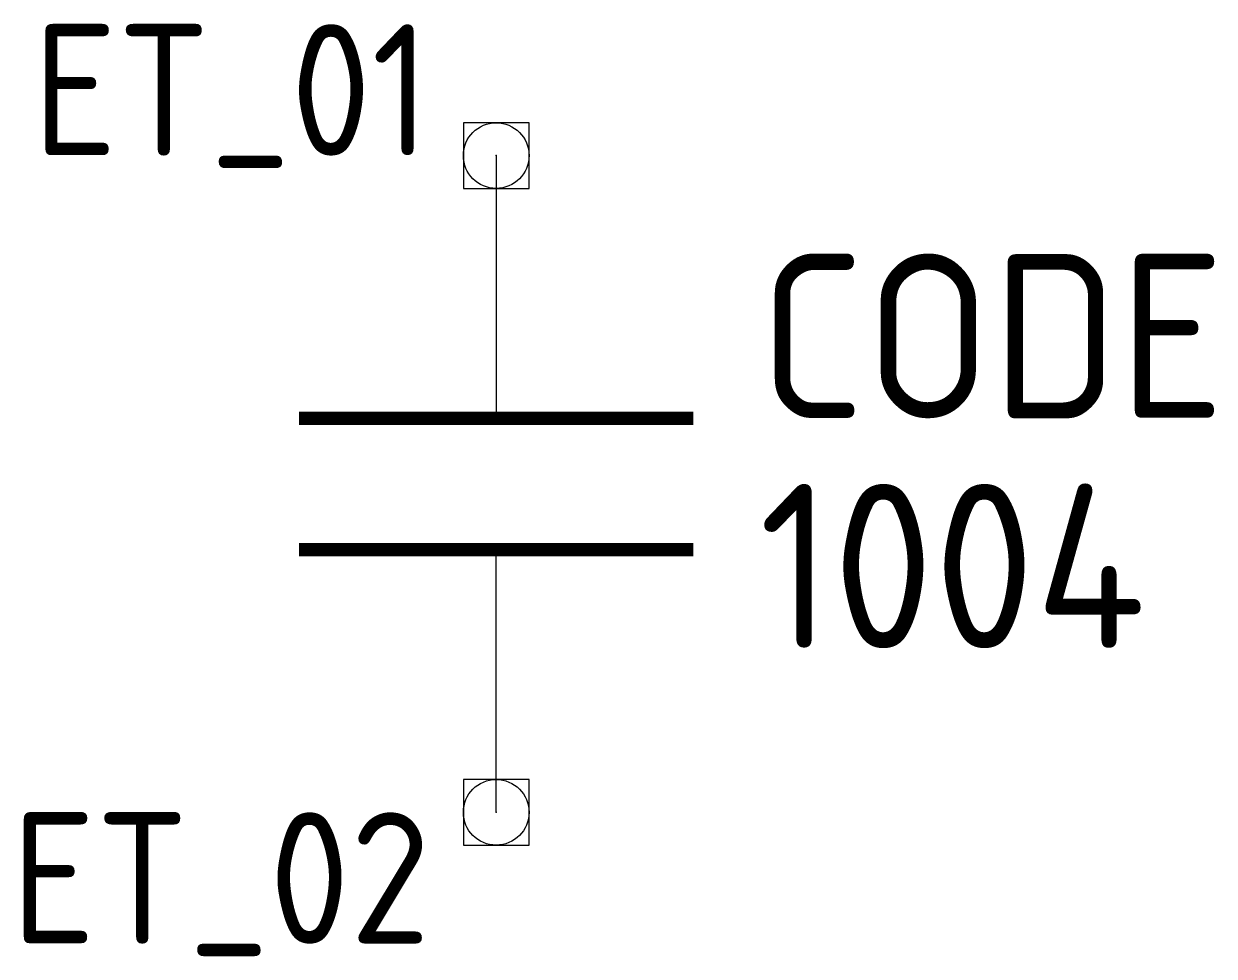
# Model space of a CAD drawing. Extents: x -7.2 to 10.9, y -7.2 to 7.
import ezdxf
from ezdxf.enums import TextEntityAlignment as Align

# ---------------------------------------------------------------- set-up
doc = ezdxf.new("R2010")
doc.units = 0
doc.header["$LTSCALE"] = 10
doc.header["$MEASUREMENT"] = 0
doc.header["$PDMODE"] = 96
doc.header["$PDSIZE"] = 1
doc.layers.get('0').update_dxf_attribs({"linetype": 'CONTINUOUS'})
for name, color, linetype in [('250', 6, 'CONTINUOUS'), ('C', 7, 'CONTINUOUS'), ('TKST2', 1, 'CONTINUOUS'), ('TKST3', 3, 'CONTINUOUS')]:
    doc.layers.add(name, color=color, linetype=linetype)
doc.styles.get("Standard").update_dxf_attribs({"font": 'ISO8'})

msp = doc.modelspace()

# ---------------------------------------------------------------- linework, layer by layer
for points in [[(0, 5), (0, 1)], [(0, -5), (0, -1)]]:
    msp.add_lwpolyline(points)
for points in [[(-3, 1, 0.2, 0.2, 0), (3, 1, 0.2, 0.2, 0)], [(-3, -1, 0.2, 0.2, 0), (3, -1, 0.2, 0.2, 0)]]:
    msp.add_lwpolyline(points, format="xyseb")
at = {"layer": 'C', "color": 1}
msp.add_point((0, 5), dxfattribs=at)
at = {"layer": 'C', "color": 2}
msp.add_point((0, -5), dxfattribs=at)

# ---------------------------------------------------------------- texts
at = {"layer": '250'}
msp.add_attdef('1004', (4, -2.5), 'mat', height=2.5, dxfattribs=at)
at = {"layer": 'TKST2'}
msp.add_attdef('ET_01', text='', height=2, dxfattribs=at).set_placement((-1, 5), align=Align.RIGHT)
msp.add_attdef('ET_02', text='', height=2, dxfattribs=at).set_placement((-1, -5), align=Align.TOP_RIGHT)
at = {"layer": 'TKST3'}
msp.add_attdef('CODE', (4, 1), '-C', height=2.5, dxfattribs=at)

doc.saveas('drawing.dxf')
